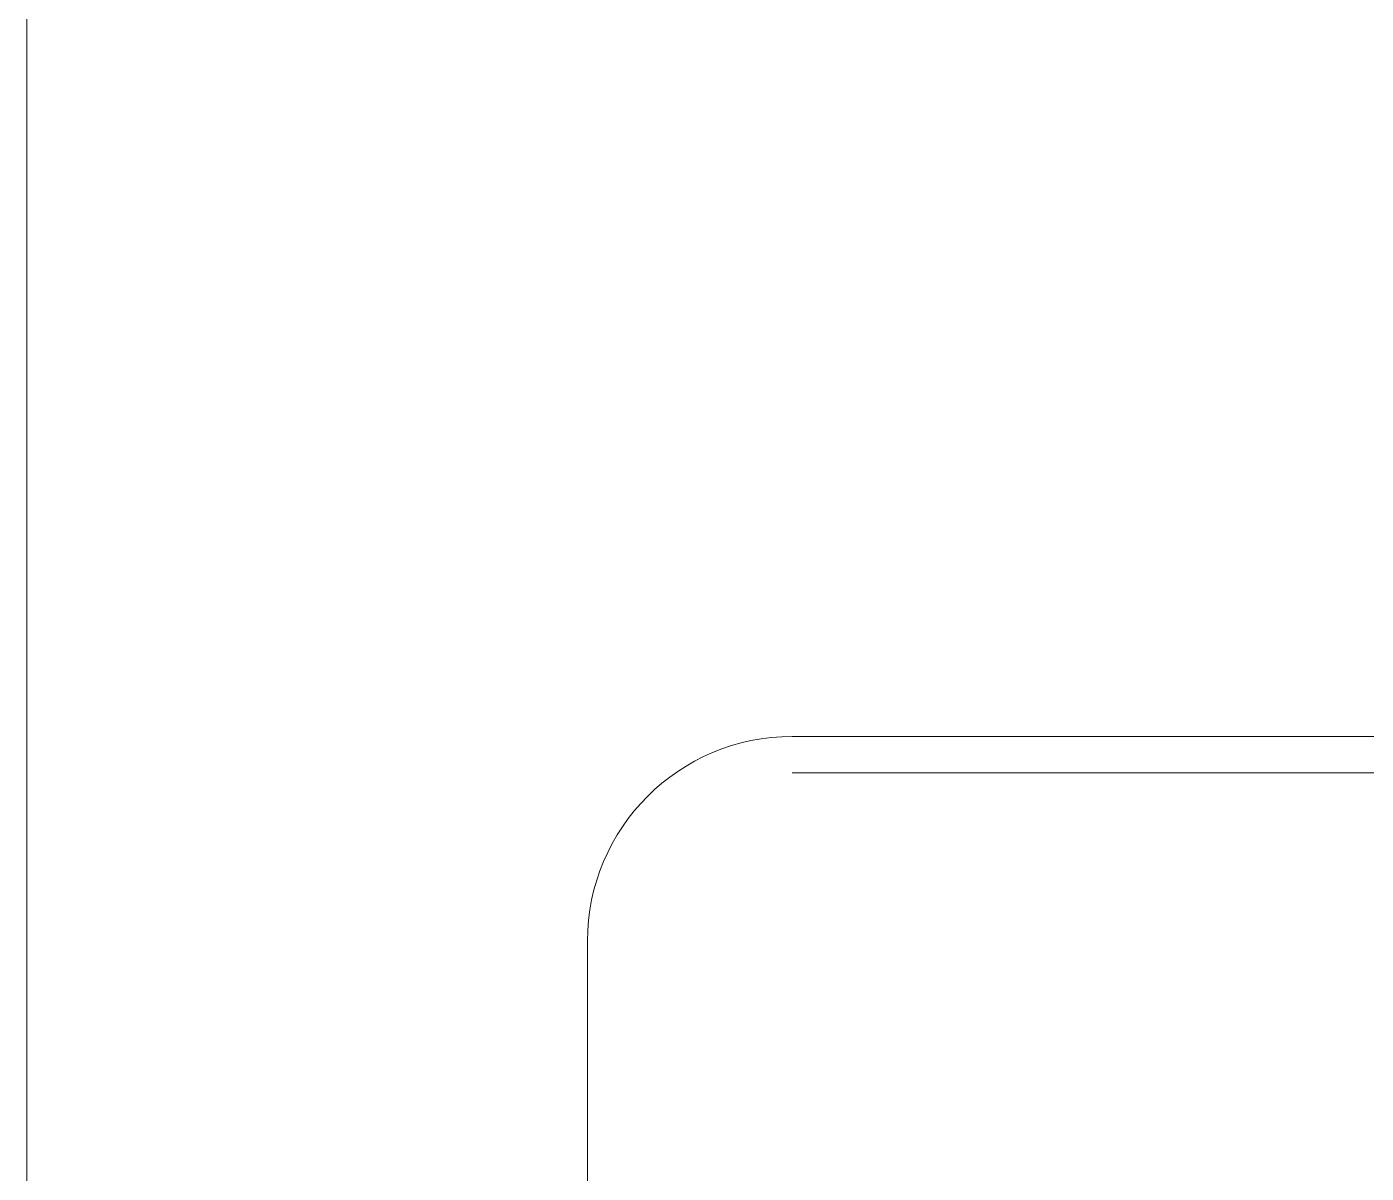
# Model space of a CAD drawing. Header units: millimetres. Extents: x 26027 to 581921, y 7230 to 233891.
# Drawn here: x 496577.1 to 496702, y 189400.4 to 189507.2 of the extents above; entities that cross this region are included whole.
import ezdxf

# ---------------------------------------------------------------- set-up
doc = ezdxf.new("R2010")
doc.units = ezdxf.units.MM
doc.header["$LTSCALE"] = 5
for name, color, linetype, lineweight in [('LOADING', 252, 'Continuous', 5), ('Medical Equipment and Furniture', 252, 'Continuous', 0), ('Walls', 252, 'Continuous', 5)]:
    doc.layers.add(name, color=color, linetype=linetype, lineweight=lineweight)

# ---------------------------------------------------------------- blocks, each defined once
blk = doc.blocks.new('GF21008-P')
at = {"layer": 'LOADING'}
for p, q in [((-0.77088, 0), (0.79062, 0)), ((0.80631, -0.18414), (0.80631, -0.01908)), ((0.8097, -0.18414), (0.8097, -0.01908))]:
    blk.add_line(p, q, dxfattribs=at)
blk.add_arc((0.79062, -0.01908), 0.01908, 0, 90, dxfattribs=at)

msp = doc.modelspace()

# ---------------------------------------------------------------- linework, layer by layer
at = {"layer": 'Walls'}
msp.add_line((496577.14, 190352.33, 0), (496577.14, 186055.27, 0), dxfattribs=at)

# ---------------------------------------------------------------- block references
at = {"layer": 'Medical Equipment and Furniture', "xscale": 1000, "yscale": 1000, "zscale": 1000, "rotation": 89.9999999999998}
msp.add_blockref('GF21008-P', (496629.4, 188631.39, 0), dxfattribs=at)

doc.saveas('drawing.dxf')
